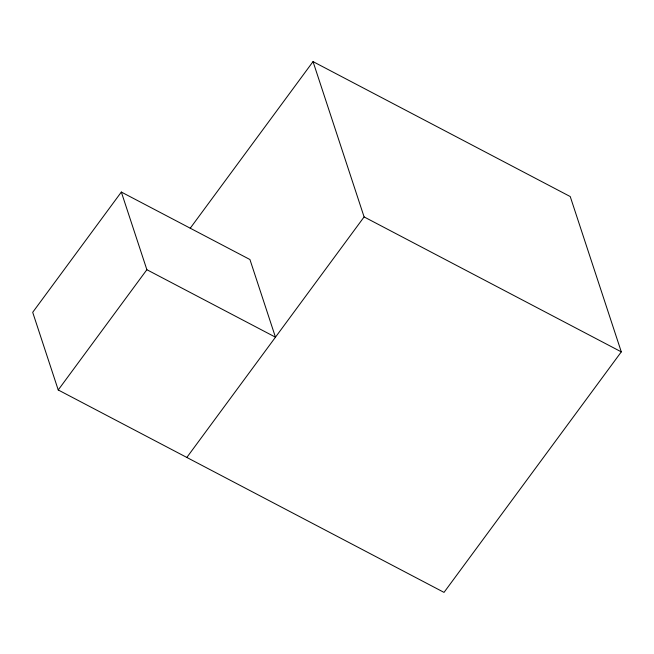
<?xml version="1.0" encoding="UTF-8"?>
<svg xmlns="http://www.w3.org/2000/svg" width="654" height="654" viewBox="0 0 654 654"><rect width="100%" height="100%" fill="white"/><g stroke="black" fill="none" stroke-linecap="round" stroke-linejoin="round"><path stroke-width="0.98" d="M121.333 192.055L146.872 269.71L275.465 337.186L249.934 259.524L121.333 192.055L32.7 312.318L58.231 389.972L444.025 592.393L621.3 351.868L570.239 196.552L313.037 61.607L190.216 228.254M58.231 389.972L146.872 269.71M186.831 457.448L364.106 216.924L313.037 61.607M364.106 216.924L621.3 351.868"/></g></svg>
